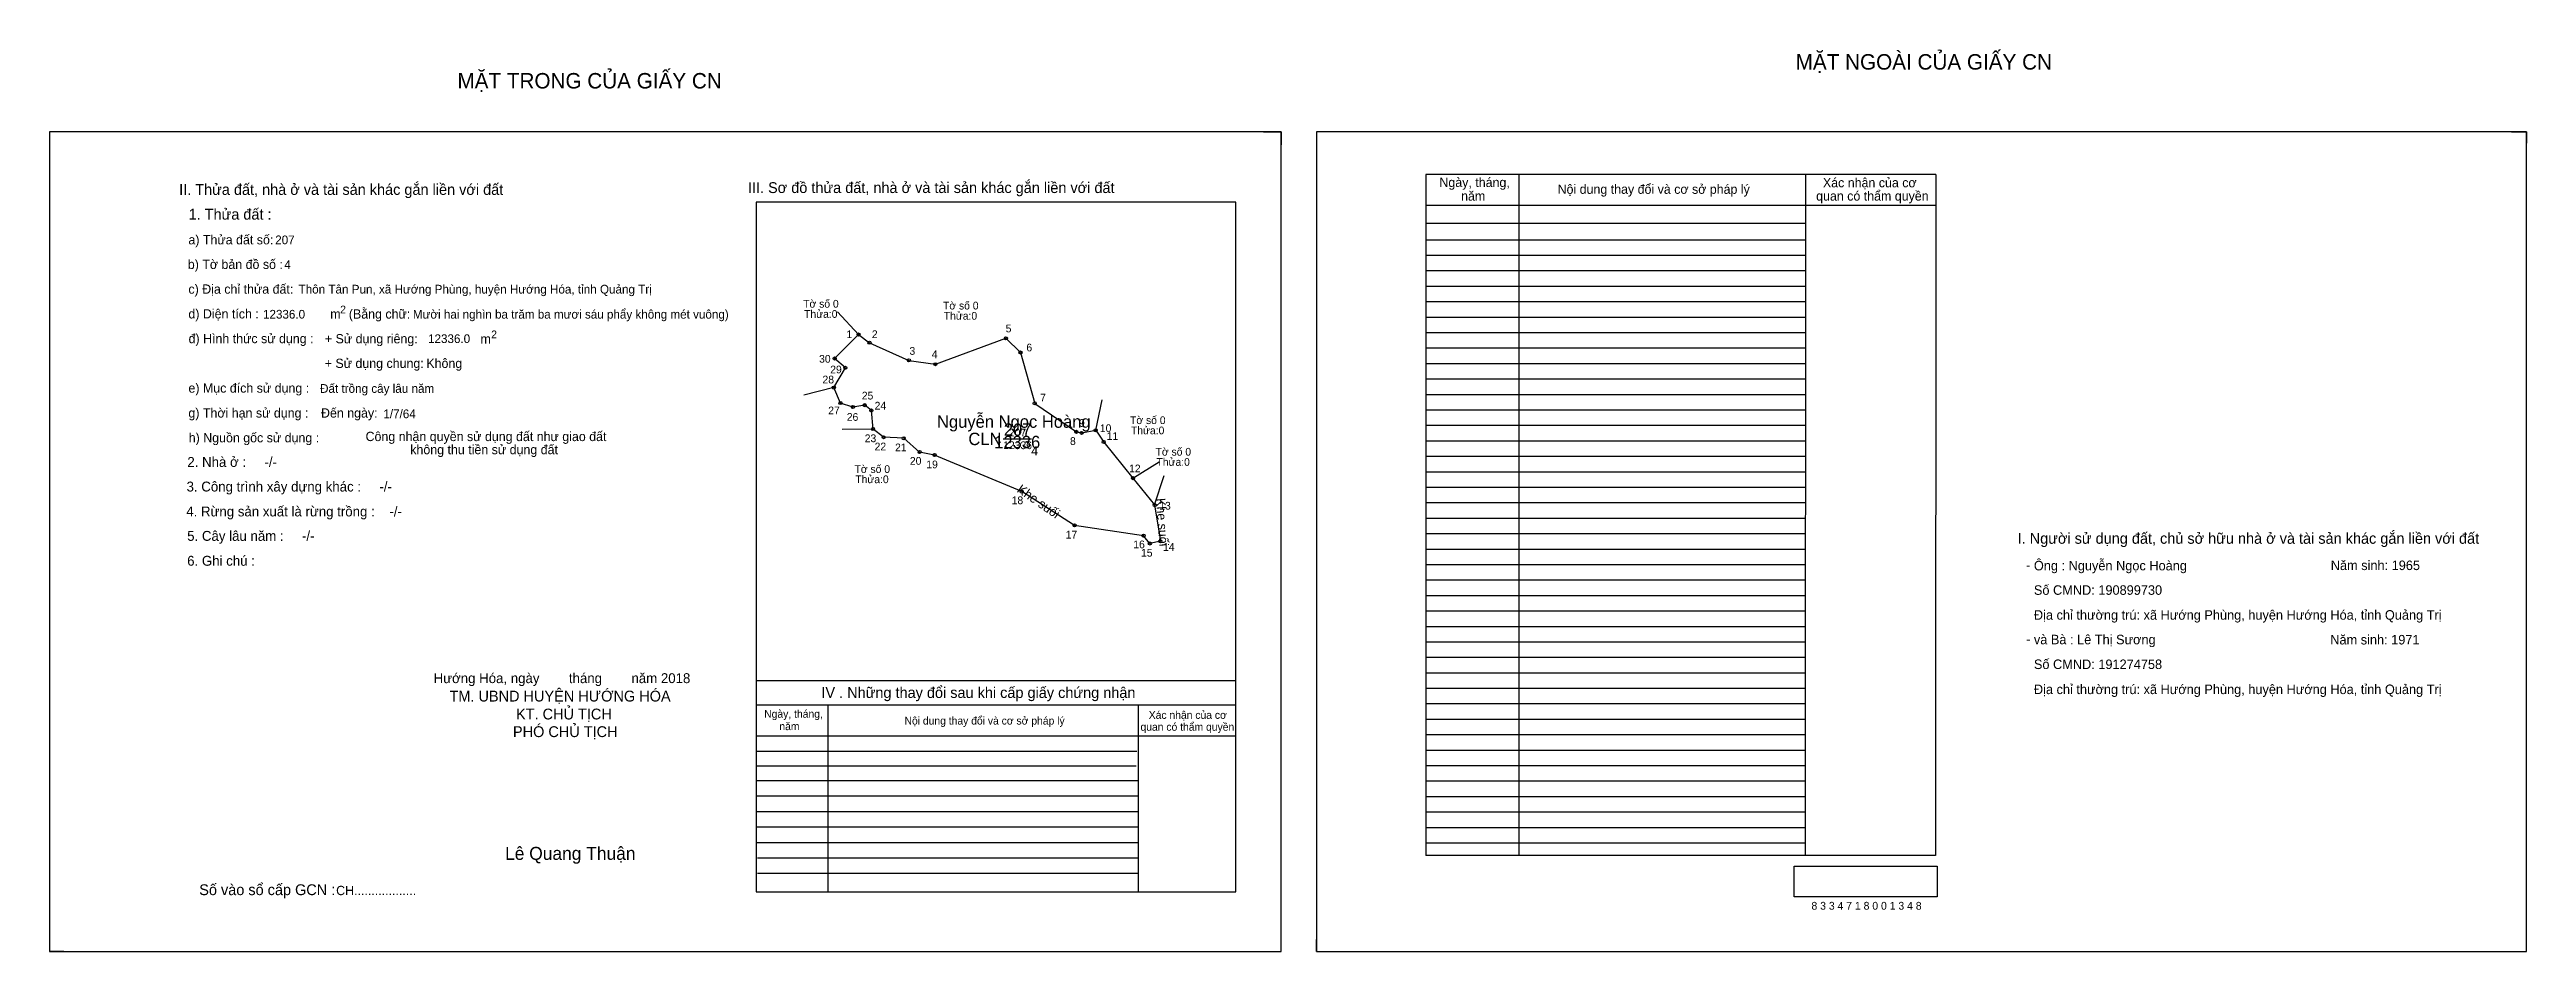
# Model space of a CAD drawing. Extents: x 535757 to 539268, y 1845552 to 1846224.
# Drawn here: x 537667 to 539268, y 1845641 to 1846224 of the extents above.
import ezdxf

# ---------------------------------------------------------------- set-up
doc = ezdxf.new("R2010")
doc.units = 0
for name, color, linetype in [('Default', 7, 'Continuous'), ('Level 10', 7, 'Continuous'), ('Level 11', 7, 'Continuous'), ('Level 13', 7, 'Continuous'), ('Level 2', 7, 'Continuous'), ('Level 22', 7, 'Continuous'), ('Level 27', 7, 'Continuous'), ('Level 3', 7, 'Continuous'), ('Level 36', 7, 'Continuous'), ('Level 4', 7, 'Continuous'), ('Level 5', 7, 'Continuous'), ('Level 55', 7, 'Continuous'), ('Level 6', 7, 'Continuous'), ('Level 7', 7, 'Continuous'), ('Level 8', 7, 'Continuous'), ('Level 9', 7, 'Continuous')]:
    doc.layers.add(name, color=color, linetype=linetype)

msp = doc.modelspace()

# ---------------------------------------------------------------- linework, layer by layer
at = {"layer": 'Level 10'}
for p, q in [((538451.3, 1846170.6), (538462.7, 1846170.6)), ((538462.7, 1846170.6), (538462.7, 1846162.2)), ((539258.1, 1846170.6), (539267.7, 1846170.6)), ((539267.7, 1846170.6), (539267.7, 1846163.2)), ((537666.5, 1845648.4), (537666.5, 1845640.6)), ((537675.7, 1845640.6), (537666.5, 1845640.6)), ((538485.5, 1845640.6), (538485.5, 1845648.4)), ((538485.5, 1845640.6), (538492.5, 1845640.6))]:
    msp.add_line(p, q, dxfattribs=at)
for points in [[(537666.5, 1845640.6), (538462.7, 1845640.6), (538462.7, 1846170.6), (537666.5, 1846170.6)], [(538485.5, 1845640.6), (539267.7, 1845640.6), (539267.7, 1846170.6), (538485.5, 1846170.6)], [(538377.8, 1845904.4), (538373.8, 1845909.4), (538329.2, 1845916.1), (538295, 1845937.9), (538238.7, 1845961.6), (538229, 1845963.5), (538218.7, 1845972.4), (538205.7, 1845973.1), (538198.9, 1845978.4), (538197.8, 1845990.4), (538193.5, 1845993.8), (538185.9, 1845992.6), (538177.8, 1845995.2), (538173.5, 1846005.2), (538181, 1846018), (538174, 1846024), (538189.5, 1846039.5), (538196.6, 1846034.2), (538222.1, 1846022.8), (538239.2, 1846020.3), (538284.8, 1846037.1), (538294.2, 1846027.9), (538303.4, 1845995), (538330.3, 1845976.6), (538333.7, 1845975.9), (538342.8, 1845977.6), (538348, 1845970), (538366.9, 1845946.6), (538380.9, 1845929.3), (538384.6, 1845905.8)]]:
    msp.add_lwpolyline(points, close=True, dxfattribs=at)
at = {"layer": 'Level 11'}
for centre in [(538189.5, 1846039.5), (538174, 1846024), (538196.6, 1846034.2), (538222.1, 1846022.8), (538284.8, 1846037.1), (538294.2, 1846027.9), (538181, 1846018), (538239.2, 1846020.3), (538173.5, 1846005.2), (538177.8, 1845995.2), (538185.9, 1845992.6), (538193.5, 1845993.8), (538303.4, 1845995), (538197.8, 1845990.4), (538198.9, 1845978.4), (538330.3, 1845976.6), (538333.7, 1845975.9), (538342.8, 1845977.6), (538205.7, 1845973.1), (538218.7, 1845972.4), (538229, 1845963.5), (538238.7, 1845961.6), (538348, 1845970), (538366.9, 1845946.6), (538295, 1845937.9), (538380.9, 1845929.3), (538329.2, 1845916.1), (538373.8, 1845909.4), (538377.8, 1845904.4), (538377.8, 1845904.4), (538384.6, 1845905.8)]:
    msp.add_circle(centre, 1, dxfattribs=at)
at = {"layer": 'Level 27'}
for p, q in [((538189.5, 1846039.5), (538175.9, 1846054.2)), ((538173.5, 1846005.2), (538154.1, 1846000.4)), ((538342.8, 1845977.6), (538346.9, 1845997.2)), ((538198.9, 1845978.4), (538178.9, 1845978.1)), ((538366.9, 1845946.6), (538383.8, 1845957.2)), ((538380.9, 1845929.3), (538387.1, 1845948.3))]:
    msp.add_line(p, q, dxfattribs=at)
at = {"layer": 'Level 6'}
msp.add_lwpolyline([(538794.4, 1845695.7), (538886.8, 1845695.7), (538886.8, 1845675.8), (538794.4, 1845675.8)], close=True, dxfattribs=at)
at = {"layer": 'Level 7'}
for p, q in [((538801.5, 1846100.6), (538556.3, 1846100.6)), ((538801.5, 1846090.6), (538556.3, 1846090.6)), ((538801.5, 1846080.6), (538556.3, 1846080.6)), ((538801.5, 1846070.6), (538556.3, 1846070.6)), ((538801.5, 1846060.6), (538556.3, 1846060.6)), ((538801.5, 1846050.6), (538556.3, 1846050.6)), ((538801.5, 1846040.6), (538556.3, 1846040.6)), ((538801.5, 1846030.6), (538556.3, 1846030.6)), ((538801.5, 1846020.6), (538556.3, 1846020.6)), ((538801.5, 1846010.6), (538556.3, 1846010.6)), ((538801.5, 1846000.6), (538556.3, 1846000.6)), ((538801.5, 1845990.6), (538556.3, 1845990.6)), ((538801.5, 1845980.6), (538556.3, 1845980.6)), ((538801.5, 1845970.6), (538556.3, 1845970.6)), ((538801.5, 1845960.6), (538556.3, 1845960.6)), ((538801.5, 1845950.6), (538556.3, 1845950.6)), ((538801.5, 1845940.6), (538556.3, 1845940.6)), ((538801.5, 1845930.6), (538556.3, 1845930.6)), ((538801.5, 1845920.6), (538556.3, 1845920.6)), ((538801.5, 1845910.6), (538556.3, 1845910.6)), ((538801.5, 1845900.6), (538556.3, 1845900.6)), ((538801.5, 1845890.6), (538556.3, 1845890.6)), ((538801.5, 1845880.6), (538556.3, 1845880.6)), ((538801.5, 1845870.6), (538556.3, 1845870.6)), ((538801.5, 1845860.6), (538556.3, 1845860.6)), ((538801.5, 1845850.6), (538556.3, 1845850.6)), ((538801.5, 1845840.6), (538556.3, 1845840.6)), ((538801.5, 1845830.6), (538556.3, 1845830.6)), ((538801.5, 1845820.6), (538556.3, 1845820.6)), ((538801.5, 1845810.6), (538556.3, 1845810.6)), ((538801.5, 1845800.6), (538556.3, 1845800.6)), ((538801.5, 1845790.6), (538556.3, 1845790.6)), ((538369.4, 1845769.9), (538123.3, 1845769.9)), ((538801.5, 1845780.6), (538556.3, 1845780.6)), ((538801.5, 1845770.6), (538556.3, 1845770.6)), ((538369, 1845760.4), (538123.3, 1845760.4)), ((538801.5, 1845760.6), (538556.3, 1845760.6)), ((538370.3, 1845750.9), (538123.3, 1845750.9)), ((538370.3, 1845740.9), (538123.3, 1845740.9)), ((538801.5, 1845750.6), (538556.3, 1845750.6)), ((538801.5, 1845740.6), (538556.3, 1845740.6)), ((538370.3, 1845730.9), (538123.3, 1845730.9)), ((538370.3, 1845720.9), (538123.3, 1845720.9)), ((538801.5, 1845730.6), (538556.3, 1845730.6)), ((538801.5, 1845720.6), (538556.3, 1845720.6)), ((538370.3, 1845710.9), (538123.3, 1845710.9)), ((538801.5, 1845710.6), (538556.3, 1845710.6)), ((538370.3, 1845700.9), (538124.1, 1845700.9)), ((538370.3, 1845690.9), (538124.1, 1845690.9))]:
    msp.add_line(p, q, dxfattribs=at)
at = {"layer": 'Level 8'}
for p, q in [((538885.9, 1846143), (538556.3, 1846143)), ((538556.3, 1846143), (538556.3, 1845702.6)), ((538616.3, 1846143), (538616.3, 1845702.6)), ((538801.6, 1846142.8), (538801.5, 1845702.6)), ((538885.9, 1846143), (538885.7, 1845702.6)), ((538433.3, 1846125.2), (538123.3, 1846125.2)), ((538123.3, 1846125.2), (538123.3, 1845679.2)), ((538433.3, 1845679.2), (538433.3, 1846125.2)), ((538885.9, 1846123), (538556.3, 1846123)), ((538801.5, 1846111.3), (538556.3, 1846111.3)), ((538433.3, 1845815.6), (538123.3, 1845815.6)), ((538433.3, 1845799.8), (538123.3, 1845799.8)), ((538169.6, 1845799.8), (538169.6, 1845679.2)), ((538370.3, 1845799.8), (538370.3, 1845679.2)), ((538433.3, 1845779.8), (538123.3, 1845779.8)), ((538885.7, 1845702.6), (538556.3, 1845702.6)), ((538123.3, 1845679.2), (538433.3, 1845679.2))]:
    msp.add_line(p, q, dxfattribs=at)
at = {"layer": 'Level 9'}
msp.add_line((538282.9, 1845972), (538301.2, 1845972), dxfattribs=at)

# ---------------------------------------------------------------- texts
at = {"layer": 'Default'}
for s, p in [('e) Mục đích sử dụng :', (537756.3, 1846001.9)), ('g) Thời hạn sử dụng :', (537756.3, 1845985.8)), ('Đến ngày:', (537842, 1845985.8)), ('h) Nguồn gốc sử dụng :', (537756.5, 1845969.8)), ('Công nhận quyền sử dụng đất như giao đất', (537870.8, 1845970.6)), ('không thu tiền sử dụng đất', (537899.7, 1845962.1))]:
    msp.add_text(s, height=6, dxfattribs=at).set_placement(p)
at = {"layer": 'Level 13'}
for s, p in [('207', (538286.7, 1845973.6)), ('.', (538280.4, 1845969.5)), ('12336', (538283, 1845965.4))]:
    msp.add_text(s, height=5, dxfattribs=at).set_placement(p)
at = {"layer": 'Level 2'}
msp.add_text('Nguyễn Ngọc Hoàng', height=8, dxfattribs=at).set_placement((538240.2, 1845979.2))
at = {"layer": 'Level 22'}
for rotation, p in [(325.038, (538291.4, 1845938.1)), (274.1716, (538381.7, 1845933.5))]:
    msp.add_text('Khe suối', height=6, rotation=rotation, dxfattribs=at).set_placement(p)
at = {"layer": 'Level 3'}
msp.add_text('CLN', height=8, dxfattribs=at).set_placement((538260.5, 1845968))
at = {"layer": 'Level 36'}
for s, p in [('Tờ số 0', (538153.7, 1846056.9)), ('Thửa:0', (538154.3, 1846050.3)), ('Tờ số 0', (538244.1, 1846055.7)), ('Thửa:0', (538244.6, 1846049.1)), ('Tờ số 0', (538365, 1845981.6)), ('Thửa:0', (538365.6, 1845975)), ('Tờ số 0', (538381.5, 1845961.2)), ('Thửa:0', (538382.1, 1845954.6)), ('Tờ số 0', (538186.9, 1845950)), ('Thửa:0', (538187.4, 1845943.4))]:
    msp.add_text(s, height=5, dxfattribs=at).set_placement(p)
at = {"layer": 'Level 4'}
msp.add_text('207', height=8, dxfattribs=at).set_placement((538283.4, 1845974))
at = {"layer": 'Level 5'}
msp.add_text('12336', height=8, dxfattribs=at).set_placement((538277.2, 1845966))
at = {"layer": 'Level 55'}
for s, height, p in [('1', 0.8, (538189.3, 1846039.5)), ('0', 0.22, (538189.5, 1846039.3)), ('0', 0.22, (538189.5, 1846039.3)), ('30', 0.8, (538173.4, 1846024)), ('0', 0.22, (538173.9, 1846023.8)), ('2', 0.8, (538196.3, 1846034.2)), ('0', 0.22, (538196.5, 1846033.9)), ('3', 0.8, (538221.9, 1846022.8)), ('5', 0.8, (538284.6, 1846037.1)), ('0', 0.22, (538284.8, 1846036.9)), ('6', 0.8, (538293.9, 1846027.9)), ('0', 0.22, (538294.1, 1846027.6)), ('29', 0.8, (538180.4, 1846018)), ('0', 0.22, (538180.9, 1846017.8)), ('0', 0.22, (538222, 1846022.6)), ('4', 0.8, (538238.9, 1846020.3)), ('0', 0.22, (538239.1, 1846020.1)), ('28', 0.8, (538172.9, 1846005.2)), ('0', 0.22, (538173.4, 1846005)), ('0', 0.22, (538173.4, 1846005)), ('27', 0.8, (538177.2, 1845995.2)), ('0', 0.22, (538177.7, 1845994.9)), ('26', 0.8, (538185.3, 1845992.6)), ('0', 0.22, (538185.8, 1845992.3)), ('25', 0.8, (538192.9, 1845993.8)), ('0', 0.22, (538193.4, 1845993.6)), ('7', 0.8, (538303.1, 1845995)), ('0', 0.22, (538303.3, 1845994.8)), ('24', 0.8, (538197.2, 1845990.4)), ('0', 0.22, (538197.7, 1845990.2)), ('23', 0.8, (538198.4, 1845978.4)), ('0', 0.22, (538198.8, 1845978.2)), ('8', 0.8, (538330, 1845976.6)), ('0', 0.22, (538330.2, 1845976.3)), ('9', 0.8, (538333.5, 1845975.9)), ('0', 0.22, (538333.7, 1845975.7)), ('10', 0.8, (538342.2, 1845977.6)), ('0', 0.22, (538342.7, 1845977.4)), ('0', 0.22, (538342.7, 1845977.4)), ('0', 0.22, (538342.7, 1845977.4)), ('22', 0.8, (538205.1, 1845973.1)), ('21', 0.8, (538218.2, 1845972.4)), ('20', 0.8, (538228.5, 1845963.5)), ('19', 0.8, (538238.1, 1845961.6)), ('11', 0.8, (538347.4, 1845970)), ('0', 0.22, (538347.9, 1845969.8)), ('0', 0.22, (538347.9, 1845969.8)), ('12', 0.8, (538366.3, 1845946.6)), ('0', 0.22, (538366.8, 1845946.4)), ('0', 0.22, (538366.8, 1845946.4)), ('0', 0.22, (538366.8, 1845946.4)), ('0', 0.22, (538366.8, 1845946.4)), ('18', 0.8, (538294.4, 1845937.9)), ('13', 0.8, (538380.4, 1845929.3)), ('0', 0.22, (538380.8, 1845929.1)), ('0', 0.22, (538380.8, 1845929.1)), ('17', 0.8, (538328.6, 1845916.1)), ('16', 0.8, (538373.2, 1845909.4)), ('15', 0.8, (538377.2, 1845904.4)), ('14', 0.8, (538384, 1845905.8))]:
    msp.add_text(s, height=height, dxfattribs=at).set_placement(p)
at = {"layer": 'Level 6'}
for s, height, p in [('207', 5.63, (537812.4, 1846097.9)), ('4', 5.63, (537818.3, 1846081.9)), ('Thôn Tân Pun, xã Hướng Phùng, huyện Hướng Hóa, tỉnh Quảng Trị', 5.64, (537827.5, 1846066)), ('12336.0', 5.63, (537804.5, 1846049.8)), ('Mười hai nghìn ba trăm ba mươi sáu phẩy không mét vuông)', 5.632, (537901.4, 1846049.8)), ('12336.0', 5.63, (537911.2, 1846034)), ('Đất trồng cây lâu năm', 5.64, (537841.4, 1846001.8)), ('1/7/64', 5.64, (537882.3, 1845985.4)), ('Ông : Nguyễn Ngọc Hoàng', 6.16, (538949.3, 1845887)), ('Năm sinh: 1965', 6.16, (539141.2, 1845887.2)), ('Số CMND: 190899730', 6.16, (538949.3, 1845871.2)), ('Địa chỉ thường trú: xã Hướng Phùng, huyện Hướng Hóa, tỉnh Quảng Trị', 6.16, (538949.3, 1845855.1)), ('và Bà : Lê Thị Sương', 6.16, (538949.3, 1845839.2)), ('Năm sinh: 1971', 6.16, (539140.9, 1845839.1)), ('Số CMND: 191274758', 6.16, (538949.3, 1845823.2)), ('Địa chỉ thường trú: xã Hướng Phùng, huyện Hướng Hóa, tỉnh Quảng Trị', 6.16, (538949.3, 1845807)), ('8 3 3 4 7 1 8 0 0 1 3 4 8', 5.04, (538805.5, 1845667.6))]:
    msp.add_text(s, height=height, dxfattribs=at).set_placement(p)
at = {"layer": 'Level 7'}
for s, height, p in [('MẶT NGOÀI CỦA GIẤY CN', 10, (538795.3, 1846210.8)), ('MẶT TRONG CỦA GIẤY CN', 10, (537930.2, 1846198.6)), ('II. Thửa đất, nhà ở và tài sản khác gắn liền với đất', 7, (537750.3, 1846129.8)), ('III. Sơ đồ thửa đất, nhà ở và tài sản khác gắn liền với đất', 7, (538118, 1846131)), ('Ngày, tháng,', 6, (538565, 1846134.9)), ('Nội dung thay đổi và cơ sở pháp lý', 6, (538641.4, 1846130.5)), ('Xác nhận của cơ', 6, (538812.9, 1846134.7)), ('1. Thửa đất :', 7, (537756.4, 1846113.8)), ('năm', 6, (538579, 1846126.1)), (' quan có thẩm quyền', 6, (538806.3, 1846126.1)), ('a) Thửa đất số:', 6, (537756.3, 1846097.8)), ('b) Tờ bản đồ số :', 6, (537755.9, 1846081.9)), ('c) Địa chỉ thửa đất:', 6, (537756.3, 1846065.9)), ('d) Diện tích :', 6, (537756.3, 1846049.9)), ('2', 5, (537854.4, 1846053.2)), ('(Bằng chữ:', 6, (537860, 1846049.8)), ('đ) Hình thức sử dụng :', 6, (537756.4, 1846033.9)), ('+ Sử dụng riêng:', 6, (537844.5, 1846033.8)), ('m', 6, (537848, 1846049.8)), ('2', 5, (537952, 1846037.1)), ('+ Sử dụng chung:', 6, (537844.4, 1846017.9)), ('Không', 6, (537910.1, 1846017.9)), ('m', 6, (537945.1, 1846033.7)), ('2. Nhà ở :     -/-', 6.4, (537755.6, 1845953.9)), ('4', 6, (538301.1, 1845961.3)), ('3. Công trình xây dựng khác :     -/-', 6.4, (537755.1, 1845938)), ('4. Rừng sản xuất là rừng trồng :    -/-', 6.4, (537754.9, 1845921.9)), ('5. Cây lâu năm :     -/-', 6.4, (537755.5, 1845906.1)), ('I. Người sử dụng đất, chủ sở hữu nhà ở và tài sản khác gắn liền với đất', 7, (538938.8, 1845904.2)), ('6. Ghi chú :', 6.4, (537755.5, 1845890)), ('-', 6.4, (538944.2, 1845887.2)), ('-', 6.4, (538944.3, 1845839.4)), ('Hướng Hóa, ngày        tháng        năm 2018', 6.4, (537914.8, 1845814.1)), ('TM. UBND HUYỆN HƯỚNG HÓA', 7, (537925.1, 1845802.2)), ('KT. CHỦ TỊCH', 7, (537968.1, 1845790.6)), ('IV . Những thay đổi sau khi cấp giấy chứng nhận', 7, (538165.5, 1845804.5)), ('PHÓ CHỦ TỊCH', 7, (537966.1, 1845779.2)), ('Ngày, tháng,', 5, (538128.5, 1845791.7)), ('năm', 5, (538138.3, 1845783.7)), ('Nội dung thay đổi và cơ sở pháp lý', 5, (538219.2, 1845787.3)), (' quan có thẩm quyền', 5, (538369.9, 1845783.3)), ('Xác nhận của cơ', 5, (538377.1, 1845791)), ('Lê Quang Thuận', 8.4, (537961, 1845699.8)), ('Số vào sổ cấp GCN :', 7, (537763.3, 1845677)), ('CH..................', 6, (537851.8, 1845677))]:
    msp.add_text(s, height=height, dxfattribs=at).set_placement(p)
at = {"layer": 'Level 9'}
for s, p in [('1', (538181.7, 1846037.2)), ('2', (538198.1, 1846037.2)), ('5', (538284.6, 1846040.9)), ('30', (538164, 1846021.3)), ('3', (538222.4, 1846026.4)), ('4', (538236.8, 1846024.2)), ('6', (538298, 1846028.6)), ('28', (538166.2, 1846007.9)), ('29', (538171.2, 1846014.4)), ('27', (538169.9, 1845987.9)), ('25', (538191.6, 1845997.5)), ('24', (538199.9, 1845991)), ('7', (538306.9, 1845996.2)), ('26', (538181.9, 1845983.7)), ('9', (538332, 1845979.8)), ('10', (538345.5, 1845976.4)), ('11', (538349.9, 1845971.3)), ('23', (538193.5, 1845969.9)), ('22', (538199.9, 1845964.6)), ('21', (538213.1, 1845964)), ('20', (538222.7, 1845955.3)), ('8', (538326.2, 1845968.1)), ('19', (538233.3, 1845953)), ('12', (538364.4, 1845950.4)), ('18', (538288.5, 1845929.8)), ('13', (538383.9, 1845926.3)), ('17', (538323.4, 1845907.6)), ('16', (538367.1, 1845901.3)), ('15', (538372.1, 1845895.9)), ('14', (538386.3, 1845899.6))]:
    msp.add_text(s, height=5, dxfattribs=at).set_placement(p)

doc.saveas('drawing.dxf')
